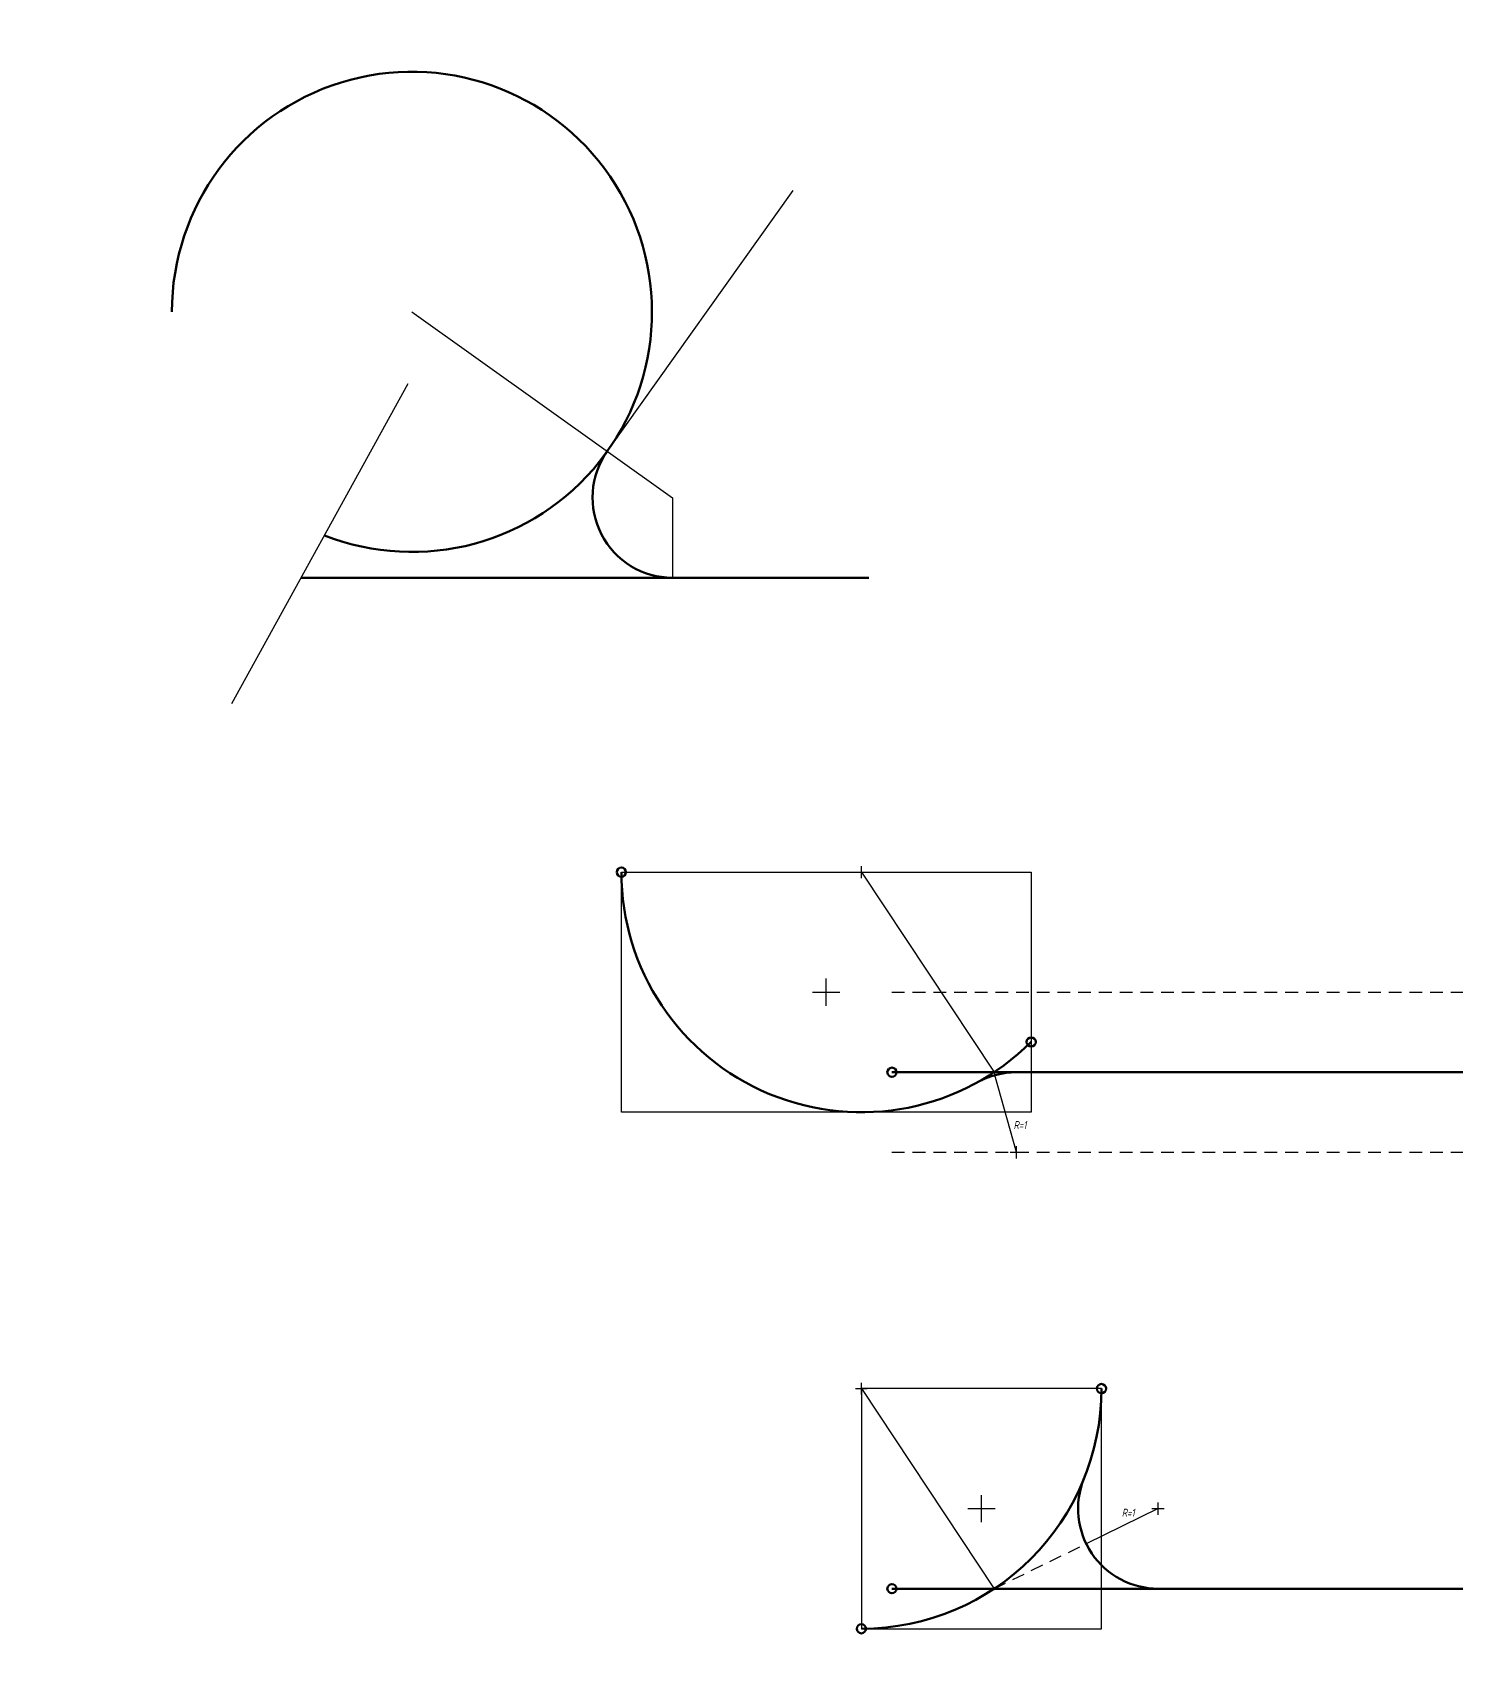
# Model space of a CAD drawing. Header units: millimetres. Extents: x -11 to 65, y -6 to 213.
# Drawn here: x 20.44 to 38.23, y 20.36 to 40.76 of the extents above; entities that cross this region are included whole.
import ezdxf

# ---------------------------------------------------------------- set-up
doc = ezdxf.new("R2010")
doc.units = ezdxf.units.MM
doc.linetypes.add('ACAD_ISO04W100', pattern=[30, 24, -3, 0, -3])
doc.linetypes.add('HIDDEN2', pattern=[4.7625, 3.175, -1.5875])
doc.layers.get('Defpoints').update_dxf_attribs({"color": 252})
for name, color, linetype, lineweight in [('Points', 32, 'Continuous', 60), ('Rect', 210, 'Continuous', 30), ('Основание', 2, 'Continuous', 60)]:
    doc.layers.add(name, color=color, linetype=linetype, lineweight=lineweight)
doc.layers.add('Оси', color=4, linetype='ACAD_ISO04W100')
doc.layers.add('Размеры', color=4, linetype='Continuous')
doc.styles.add('GOST', font='gostext.shx', dxfattribs={"oblique": 12})
doc.dimstyles.new('GOST (ISO)$6', dxfattribs={"dimscale": 0.05, "dimtxt": 2, "dimasz": 3, "dimexe": 1.5, "dimexo": 0, "dimgap": 1, "dimtad": 1, "dimtoh": 1, "dimdec": 3, "dimrnd": 0.001, "dimzin": 9, "dimtxsty": 'GOST', "dimcen": 0, "dimclrt": 9, "dimazin": 2, "dimtm": 1e-09, "dimtfac": 0.6, "dimtdec": 3, "dimtmove": 0, "dimatfit": 3, "dimfxl": 0, "dimtolj": 1, "dimtzin": 9, "dimlwd": -1, "dimlwe": -1, "dimarcsym": 0})

# ---------------------------------------------------------------- blocks, each defined once
blk = doc.blocks.new('*D16')
at = {"layer": 'Defpoints', "color": 0, "ltscale": 0.5}
for p in [(23.672, 95.198), (20, 94.641), (0, 0)]:
    blk.add_point(p, dxfattribs=at)
at = {"layer": 'Размеры', "color": 0, "ltscale": 0.5}
for p, q in [((23.072, 94.641), (23.372, 95.198)), ((23.372, 95.198), (24.077, 95.198)), ((20, 94.641), (23.072, 94.641))]:
    blk.add_line(p, q, dxfattribs=at)
at = {"layer": 'Размеры', "color": 9, "ltscale": 0.5, "insert": (23.899, 95.308), "char_height": 0.1, "attachment_point": 5, "style": 'GOST'}
blk.add_mtext('\\A1;94,641', dxfattribs=at)

msp = doc.modelspace()

# ---------------------------------------------------------------- linework, layer by layer
at = {"ltscale": 0.5}
for p, q in [((30.79602663, 30.27428174), (32.45433903, 27.77428174)), ((30.79602663, 23.82183999), (32.45433903, 21.32183999))]:
    msp.add_line(p, q, dxfattribs=at)
at = {"linetype": 'HIDDEN2', "ltscale": 0.05}
for p, q in [((31.17793496, 28.77428174), (41.43495022, 28.77428174)), ((32.45433903, 27.77428174), (32.46451536, 27.73769983)), ((31.17793496, 26.77428174), (41.43495022, 26.77428174)), ((32.45433903, 21.32183999), (33.6053754, 21.88337953))]:
    msp.add_line(p, q, dxfattribs=at)
at = {"layer": 'Points', "ltscale": 0.5}
for centre in [(27.79602663, 30.27428174), (32.91734698, 28.1529614), (31.17793496, 27.77428174), (33.79602663, 23.82183999), (31.17793496, 21.32183999), (30.79602663, 20.82183999)]:
    msp.add_circle(centre, 0.05778134, dxfattribs=at)
at = {"layer": 'Rect', "ltscale": 0.5}
for p, q in [((27.62145239, 35.53367776), (29.9434204, 38.79074155)), ((25.17865455, 37.27515377), (28.43571834, 34.95318576)), ((25.12726392, 36.37488561), (22.92478954, 32.37704193)), ((28.43571834, 34.95318576), (28.43571834, 33.95318576))]:
    msp.add_line(p, q, dxfattribs=at)
at = {"layer": 'Rect'}
for p, q in [((30.18671912, 28.77428174), (30.52665449, 28.77428174)), ((30.35668681, 28.60431405), (30.35668681, 28.94424943)), ((32.29602663, 22.1518723), (32.29602663, 22.49180768)), ((32.12605895, 22.32183999), (32.46599432, 22.32183999))]:
    msp.add_line(p, q, dxfattribs=at)
at = {"layer": 'Rect', "ltscale": 0.5}
for points in [[(32.91734698, 27.27428174), (27.79602663, 27.27428174), (27.79602663, 30.27428174), (32.91734698, 30.27428174)], [(33.79602663, 23.82183999), (30.79602663, 23.82183999), (30.79602663, 20.82183999), (33.79602663, 20.82183999)]]:
    msp.add_lwpolyline(points, close=True, dxfattribs=at)
at = {"layer": 'Оси'}
for p, q in [((30.72236346, 30.27428174), (30.86968981, 30.27428174)), ((30.79602663, 30.20061856), (30.79602663, 30.34794492)), ((32.65571025, 26.77428174), (32.80932637, 26.77428174)), ((32.73251831, 26.69747368), (32.73251831, 26.8510898)), ((30.79602663, 23.74817681), (30.79602663, 23.89550317)), ((30.72236346, 23.82183999), (30.86968981, 23.82183999)), ((34.42731782, 22.32183999), (34.58093394, 22.32183999)), ((34.50412588, 22.24503193), (34.50412588, 22.39864805))]:
    msp.add_line(p, q, dxfattribs=at)
at = {"layer": 'Оси', "ltscale": 0.5}
for p, q in [((32.73251831, 26.77428174), (32.46451536, 27.73769983)), ((34.50412588, 22.32183999), (33.6053754, 21.88337953))]:
    msp.add_line(p, q, dxfattribs=at)
at = {"layer": 'Основание', "ltscale": 0.5}
for p, q in [((23.79311173, 33.95318576), (30.88808928, 33.95318576)), ((31.17793496, 27.77428174), (41.43495022, 27.77428174)), ((31.17793496, 21.32183999), (41.43495022, 21.32183999))]:
    msp.add_line(p, q, dxfattribs=at)
for centre, radius, start, end in [((25.17865455, 37.27515377), 3, 248.606950881, 180), ((28.43571834, 34.95318576), 1, 144.514845035, 270), ((30.79602663, 30.27428174), 3, 180, 315), ((32.73251831, 26.77428174), 1, 90, 118.955024372), ((30.79602663, 23.82183999), 3, 270, 0), ((34.50412588, 22.32183999), 1, 157.975687163, 270)]:
    msp.add_arc(centre, radius, start, end, dxfattribs=at)

# ---------------------------------------------------------------- texts
at = {"layer": 'Оси', "ltscale": 0.5, "style": 'GOST', "oblique": 12}
for p in [(32.69804121, 27.06474386), (34.0504441, 22.22084164)]:
    msp.add_text('R=1', height=0.1, dxfattribs=at).set_placement(p)

# ---------------------------------------------------------------- dimensions: what is measured, and where the dimension line sits
at = {"layer": 'Размеры', "ltscale": 0.5}
dim = msp.add_ordinate_dim(feature_location=(20, 94.64101615), offset=(3.67173437, 0.55666063), dtype=0, origin=(0, 0), dimstyle='GOST (ISO)$6', dxfattribs=at)
dim.commit()
dim.dimension.update_dxf_attribs({"geometry": '*D16', "text_midpoint": (23.89948148, 95.3078427)})

doc.saveas('drawing.dxf')
